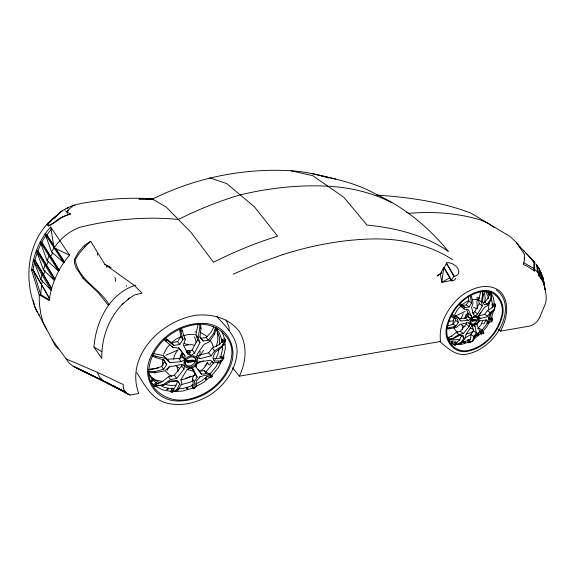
<?xml version="1.0" encoding="UTF-8"?>
<svg xmlns="http://www.w3.org/2000/svg" width="575" height="575" viewBox="0 0 575 575"><rect width="100%" height="100%" fill="white"/><g stroke="black" fill="none" stroke-linecap="round" stroke-linejoin="round"><path stroke-width="0.86" d="M182.634 352.885L182.62 356.263L184.956 359.368L184.97 355.975L178.667 347.767M542.699 281.161L541.319 273.103L540.105 271.817C544.108 276.798 543.67 283.892 545.086 289.893L543.907 283.957L541.276 278.882C542.318 273.269 539.472 267.936 535.742 263.925M196.111 367.152L196.14 364.651M123.747 302.996C108.905 317.127 101.293 338.064 101.818 358.412L93.977 347.07C95.752 321.497 109.89 292.84 135.916 285.128M195.069 387.715L193.401 388.815L192.927 386.846L193.983 388.29L196.233 386.271L196.305 381.045L200.086 376.884L205.261 375.144L209.681 377.387L211.902 376.452L210.817 375.044L212.355 376.294L210.709 377.38L211.061 376.244M480.29 292.078L480.262 293.811L478.515 299.769L479.241 303.686L474.72 311.679L472.952 313.037M478.767 316.782L479.32 314.755L484.696 307.215L487.844 305.454L491.366 299.388L491.532 294.644L489.706 293.43L490.604 292.61L490.633 291.726M541.276 278.882L539.156 275.986L539.472 269.201L537.143 266.541M469.092 341.205L470.106 341.996L468.92 342.829L468.848 341.248L470.185 342.29L472.621 341.061L473.778 336.49L476.402 332.997L475.022 326.514L473.822 325.615M148.652 372.075L154.79 372.787L154.869 371.565L163.58 369.265L166.635 364.679L164.184 360.029L155.724 357.557L151.886 355.594M155.724 357.557L155.803 356.32L152.72 354.926M523.825 250.88L534.606 262.265L534.534 271.22L533.823 270.545L533.902 261.575L526.096 253.137M198.037 324.609L195.838 334.715L197.577 339.681L199.999 342.714L194.494 353.043L191.18 355.436M482.669 291.575L483.381 294.781L482.461 301.365L484.207 304.642L487.334 304.139L490.727 299.022L491.1 294.393L491.532 294.644M41.565 284.632L40.71 294.695L49.888 300.013M452.942 323.488L454.027 316.904M464.744 318.306L465.851 314.906L467.669 313.059M220.096 357.384L220.175 356.529L222.259 356.874L223.114 357.916L224.106 357.01L223.251 355.975M224.904 338.488L221.742 339.696L222.23 342.448M196.276 363.616L199.769 361.574L210.687 360.302L213.483 362.911L220.383 362.121L220.498 360.942L222.892 359.059L221.77 357.693L221.698 358.484M220.498 360.942L214.525 361.043L212.923 357.312L215.338 352.029L221.763 347.372L221.878 346.179L224.53 341.751L223.402 340.407L225.774 339.502M222.892 359.059L222.82 359.857L220.383 362.121M224.53 341.751L221.763 347.372M484.804 301.897L485.214 297.879L484.143 291.331M488.405 309.487L489.109 302.716M492.229 307.639L492.495 305.095L491.524 298.964M493.781 309.975L491.086 319.125M472.434 325.953L473.405 330.733L471.062 334.413L470.587 338.761L469.329 340.644L467.813 339.933L467.899 342.046L468.92 342.829M200.589 324.293L201.013 328.382L199.942 336.907L203.097 341.033L208.287 340.242L213.591 333.507L215.56 327.34L216.301 327.649L214.676 333.953L209.228 341.909L204.096 344.324L197.182 354.078L196.664 357.521M485.278 320.131L488.053 322.151L491.683 321.792L492.063 319.643L490.691 318.651L491.517 318.859L492.257 318.155L491.215 317.407M154.215 386.17L156.105 384.294L156.882 384.56L155.638 385.645L155.839 386.731L154.215 386.17L153.468 385.049L155.983 382.54L157.701 383.662L162.215 381.685L168.453 376.69L174.412 375.166L181.657 365.988L181.901 364.277M156.105 384.294L157.09 385.768L162.811 384.776L170.509 379.629L176.697 378.372L183.971 369.136L184.474 365.7M467.993 316.451L468.402 313.792L466.282 309.17M468.589 316.897L470.997 318.679L471.414 316.013L468.388 309.738L464.241 309.084L461.488 307.057L459.209 304.47M477.509 322.424L477.085 325.069L479.536 330.798L482.332 330.481L483.906 333.112L482.439 333.658L479.73 331.552L480.988 332.436L481.642 331.976M491.683 321.792L492.063 319.643M49.781 299.086L33.005 269.883L34.522 262.042M46.733 329.518L43.283 323.021L40.839 314.166L39.445 304.678L39.165 294.774L31.503 269.812L33.379 260.08L34.888 260.159L51.369 288.276M477.3 316.76L475.381 315.704L477.753 313.885L482.303 305.871L481.311 301.746L482.727 294.4L482.137 291.266M491.891 320.857L488.822 320.706L488.491 317.68L490.41 313.583L494.292 310.126L495.132 305.936L493.745 304.958L493.602 305.598L494.593 305.102L495.068 305.62L495.363 304.283L494.306 303.543M199.999 342.714L198.044 337.453L199.892 327.93L199.719 324.717M33.005 269.883L31.503 269.812L33.019 269.754L40.71 294.695L39.165 294.774L49.062 300.545L51.125 290.296L40.99 279.723L41.975 274.721L43.499 274.929L45.001 270.192M494.292 310.126L495.132 305.936M41.551 284.762L42.363 280.665M148.853 369.488C151.232 346.322 171.932 328.397 194.228 324.789C213.224 320.857 234.528 335.663 231.675 356.22C228.642 378.106 209.415 394.982 188.334 399.23C169.467 403.923 146.941 390.461 148.853 369.488L154.589 368.834L161.597 366.426L164.5 361.682L163.343 359.454M447.307 328.684L449.018 328.835L449.219 327.879L455.738 326.133L458.462 322.546L457.24 318.873L451.461 316.868L451.655 315.898L458.39 317.652L460.827 320.807L462.005 320.908L468.409 320.397L470.889 318.838L468.481 317.055M173.607 359.195L174.297 355.939L175.885 352.755L178.257 349.859L165.916 355.213M470.551 320.404L470.889 318.838M180.219 356.982L181.262 354.063L182.333 352.755M180.083 358.671L181.326 355.178L182.613 353.611M185.186 362.933C185.179 356.996 196.37 353.869 196.578 361.107C196.463 367.54 184.474 370.005 185.028 362.07M199.949 356.018L200.107 351.347M489.181 317.781L489.03 318.464L490.18 319.549L490.338 318.823L489.181 317.781L491.517 318.859M493.587 303.844L492.143 304.448L491.992 305.138L493.084 306.518L492.257 307.783M493.084 306.518L493.249 305.778L492.143 304.448M492.257 318.155L491.963 319.477L490.547 319.283M216.337 346.617L217.903 339.775L217.429 330.683L216.804 329.044M219.068 348.996L217.774 354.61L215.402 359.282M220.685 357.14L222.547 349.09L222.381 345.668M223.323 357.312L225.335 348.651L224.933 340.299M447.293 337.848L451.267 336.238L456.234 332.357L460.381 331.25L466.21 324.12L466.577 322.769M447.961 339.286L452.582 338.495L458.929 334.456L463.357 333.543L469.2 326.37L469.933 323.668L468.733 322.769M171.652 389.527L172.047 388.111L174.275 389.404M170.207 390.806L170.976 391.927L172.227 391.359L172.608 389.994L174.376 391.719L177.97 390.03L181.901 383.654L180.859 379.859L186.681 370.128L189.319 368.216M151.527 380.269L151.354 380.873L152.066 381.52L152.907 380.614L152.188 379.967L151.527 380.269L151.577 381.211M195.069 332.091L195.399 331.603M186.789 388.549L186.968 387.96L188.061 387.967L187.249 388.851L186.552 388.218M218.507 329.166L217.422 329.116L217.35 328.203M218.457 361.747L218.392 362.724L218.622 361.955M218.823 362.954L219.01 362.365L220.074 362.387L219.269 363.263L218.572 362.645L218.752 362.049L219.01 362.365M181.326 328.095L185.236 339.329L183.447 345.187L187.924 354.063L190.943 355.472L188.586 352.396L186.329 351.332M37.224 252.741L34.859 260.295L33.379 260.08C36.577 247.926 42.183 236.332 50.65 226.967L69.625 255.243C60.648 265.183 54.618 277.43 51.125 290.296L33.379 260.08L40.99 279.723M41.256 243.218L37.749 251.067L36.318 250.686L54.302 280.392L43.499 269.905L36.318 250.686L37.799 250.916L54.877 279.234M43.499 269.905L45.03 265.075L46.503 265.449L48.314 261.417M460.978 318.723L463.191 313.684M465.448 318.392L466.648 315.661L468.826 313.454M472.621 341.061L473.462 340.465L474.9 336.188L478.026 332.925L481.275 331.703L483.065 333.701M489.433 318.888L491.776 311.887M498.295 329.547L500.458 331.128C507.049 319.017 510.492 302.177 499.963 291.194C487.514 281.642 470.788 288.168 459.907 297.002C447.544 308.121 438.215 324.357 440.601 341.457L239.387 376.158C246.172 362.056 247.688 345.252 239.279 331.466C229.173 318.047 212.132 313.634 196.018 315.258C161.043 320.591 124.991 356.32 138.74 393.516L129.972 395.032L127.787 393.609M442.958 269.754L443.771 267.49L451.605 281.031A9.085 6.045 28.2 0 0 455.774 278.322M173.362 390.253L172.558 392.466L170.976 391.927M455.184 344.353L454.178 343.555L453.316 343.979L454.322 344.777L455.184 344.353L455.587 343.275L457.355 344.554L461.473 343.023L465.606 337.906L465.793 334.808L470.788 327.218L472.557 325.845M482.964 302.407L484.61 302.22L487.931 298.231L489.289 294.688L488.139 293.164L489.785 294.982L489.289 294.688M464.025 341.579L463.788 342.19L464.32 342.664L465.125 341.78L464.593 341.298M463.989 342.341L464.794 341.457M464.118 342.283L464.744 341.593L465.118 342.549L464.118 342.283L465.118 342.549M465.304 342.082L464.607 342.053L464.679 342.772M491.366 295.873L491.237 295.047L491.611 296.017L491.553 295.27M488.549 322.108L487.751 322.992L487.233 322.51L488.024 321.633M487.564 322.604L488.182 321.921L488.743 322.402L488.125 323.085L487.564 322.604L488.125 323.085M487.873 322.827L488.743 322.402M480.276 333.335L481.304 334.104L481.663 333.205L481.081 332.645L481.649 332.242M197.577 339.681L192.115 349.981L189.477 351.878M454.322 344.777L455.256 345.244L456.033 343.505M53.468 245.187L46.791 234.931L45.058 233.91L63.667 262.624L51.585 251.929L45.058 233.91L46.417 234.471L41.601 242.434L40.243 241.888L58.521 271.084L47.057 260.554L40.243 241.888L41.673 242.269L50.025 255.839M47.057 260.554L49.098 256.026L50.564 256.414L59.002 270.135M163.631 354.171L166.427 348.529L170.099 344.051M181.995 357.995L182.577 356.838M173.621 391.46L176.848 389.642L179.731 383.877L177.704 381.031L175.619 386.371L173.406 389.103L172.047 388.111M207.963 362.085L206.777 364.428L202.709 369.38L200.797 370.933M211.787 361.474L209.782 364.895L209.056 364.873L207.201 362.509M218.507 361.855L216.121 366.548L209.702 374.368M221.943 360.489L218.414 367.418L211.521 375.813M192.833 384.524L191.971 385.085L193.035 386.148L193.236 383.956L192.316 378.609L194.796 373.944L192.036 368.295M456.536 342.535L457.046 342.793L454.803 341.873L456.536 342.535L459.145 340.263L461.473 336.016L460.877 334.664M454.753 314.647C457.549 308.624 462.343 303.528 468.431 300.783M481.347 323.545L482.547 321.411M486.012 320.031L483.963 323.675L483.194 323.883M487.737 321.892L485.623 325.651L481.721 330.388M489.447 322.029L486.989 326.392L482.669 331.631M167.167 370.12L169.309 366.476M200.718 354.947L203.464 350.312M51.585 251.929C58.025 240.824 67.965 231.373 80.27 227.197A270.171 199.985 -30.6 0 1 178.379 219.478C198.217 209.501 218.888 201.185 240.178 194.889A323.243 226.219 -38.5 0 1 327.851 186.214A230.417 168.849 -41.7 0 1 385.753 199.762M50.492 256.579L52.749 252.856M193.983 388.29L195.047 387.054L194.451 381.505L197.16 377.107L193.207 369.057L190.217 367.698M468.431 296.039L468.833 301.07L466.253 304.865L462.286 305.591L464.967 307.553L469.121 306.942L471.536 303.011L470.522 296.657L471.399 296.053L473.031 302.989L471.601 307.51L473.498 314.561L475.23 315.732M478.63 317.594L480.556 318.428L487.032 316.875L490.166 312.606L494.507 309.178M478.616 315.905L480.844 312.397M164.989 338.56L173.708 345.395L179.767 344.511L183.037 339.387L180.219 328.807M166.297 338.819L171.659 342.657L177.56 341.615L180.945 336.684L179.673 330.244M448.047 325.917L453.107 324.106L455.644 320.404L454.803 317.572M196.765 357.686L200.014 358.663L211.083 355.875L214.568 350.836L221.878 346.179M493.249 305.778L491.654 308.042L487.377 310.615L484.689 314.273L478.342 316.027M455.587 343.275L456.909 344.324L460.812 342.686L464.097 338.057L463.083 335.484L459.116 335.484L453.251 338.833L448.442 339.53M200.014 358.663L197.62 355.587L208.632 352.82L212.326 348.076L219.061 344.598L222.317 341.521L221.742 339.696M109.106 304.628C99.583 288.269 78.078 279.773 75.224 259.749L79.034 253.647L85.323 246.301M46.791 234.931L51.261 229.382M204.916 365.873L207.173 363.12M213.426 363.17L205.721 372.018M477.854 328.591L482.296 323.2M108.51 305.548L97.671 292.043L83.217 278.674L83.842 277.926M54.647 218.054C66.032 203.04 86.228 202.917 103.169 200.158C119.751 198.21 136.505 197.721 153.158 198.914L139.085 198.986L153.158 198.914M451.849 342.592L452.626 342.211L452.309 343.031L451.548 342.355L451.9 343.009M476.963 334.571L477.423 334.061L478.386 335.002L477.214 335.254L476.963 334.571L477.631 335.376L477.286 334.729M477.595 334.966L477.947 334.571M477.322 335.146L478.077 334.772L477.645 334.334M477.724 335.283L478.134 334.24L477.164 334.722L477.214 335.254M167.246 389.749L167.066 389.232L168.195 388.714L167.893 389.757L167.016 389.419M223.359 345.101L223.208 344.569L224.293 344.08L223.977 345.122L223.1 344.792M205.598 378.537L206.691 378.034L206.382 379.054L205.757 379.047L205.354 378.213L205.757 379.047M199.798 336.878L200.804 338.193L206.109 337.59L210.946 332.357L213.569 327.685L213.124 326.305M491.539 292.251L490.137 293.681L489.706 293.43M84.741 246.855L90.656 241.27L104.758 264.263L134.191 285.322L142.025 293.092L134.449 294.975L127.938 299.244M49.608 222.539L47.021 224.372L48.415 226.183C55.833 222.381 61.956 215.826 70.509 213.979L66.355 211.816L73.334 205.297L75.002 205.189M488.606 292.732L489.541 291.877L490.604 292.61M121.943 304.613L129.835 298.001M56.724 215.603C26.687 237.252 22.102 280.981 37.49 312.671M474.698 336.77L480.607 331.746L480.988 332.436M481.591 332.939L473.714 339.221M199.051 377.423L200.388 376.345M207.69 376L201.66 380.894L195.543 384.114M210.191 376.898L202.882 382.835L196.053 386.436M171.285 342.88L175.921 339.178L181.19 336.512M441.363 273.139L440.335 273.901L443.771 267.49L441.83 282.354L452.065 280.312M467.813 339.933L468.424 339.502L469.991 340.177L469.329 340.644M481.304 334.104L482.482 333.277M470.185 342.29L473.462 340.465M482.439 333.658L483.906 333.112M474.706 324.386L476.107 323.409M51.06 221.267L47.567 223.704L49.083 225.307C54.302 223.574 57.737 218.471 63.092 216.638L63.825 216.373M470.997 318.679L474.526 316.221M441.614 272.952L440.321 273.837L441.83 282.354L449.707 277.761M208.617 374.117L209.465 373.556L210.249 374.792L204.276 370.746L199.18 371.062L198.037 369.588M195.047 387.054L196.233 386.271M209.681 377.387L211.902 376.452M163.875 339.272L165.686 341.097L166.937 340.292M181.118 331.2L182.354 330.409M478.228 321.885L480.06 320.728L486.967 319.966L488.053 322.151M458.498 318.564L465.412 318.155L467.885 316.609M157.09 385.768L163.954 385.171L171.228 380.88L177.129 380.765L179.731 383.877M153.072 353.496L163.472 355.587L167.289 359.274L178.962 358.512L181.786 356.874M163.472 355.587L165.535 358.462L169.567 362.437L171.235 362.552L181.276 361.632L184.827 359.569L182.491 356.464M465.721 337.482L471.414 334.269M468.992 340.012L470.415 339.2M473.764 330.956L470.386 332.86L466.275 334.111M192.963 380.614L189.915 382.21L181.039 384.747M190.591 376.187L186.099 378.53L180.931 379.996M194.695 375.037L191.784 376.553L185.632 378.3M488.232 321.784L487.233 322.51M487.808 322.855L488.247 322.647M66.355 211.816L68.77 210.644M491.172 296.233L491.611 296.017M456.629 315.438L465.024 311.456M223.323 341.219L224.753 340.558L225.608 341.191L224.746 340.17M152.914 199.223L145.856 198.936L152.519 199.094C195.256 177.79 243.326 167.965 290.993 170.761A239.373 191.511 -73.1 0 1 318.758 175.145C338.308 179.407 358.153 184.029 375.669 194.084C404.153 207.057 428.641 227.118 448.306 251.383C433.543 241.097 416.48 234.586 399.086 230.331A233.328 131.251 -18.9 0 0 367.015 225.084L343.9 197.376L312.656 175.641L290.993 170.761M233.278 274.138L258.096 263.386L282.871 254.574M151.75 380.6L152.907 380.614M196.104 364.104L203.241 360.942M90.656 241.27L84.036 245.618L78.322 252.504L74.506 259.174L74.534 263.077L75.814 267.246L83.217 278.674M493.745 304.958L495.363 304.283M63.092 216.638L70.509 213.979M489.174 319.211L490.338 318.823M461.754 342.42L468.273 340.414M468.345 342.269L461.33 344.432L455.493 344.648M460.137 339.379L452.331 340.077L448.435 338.927M457.98 335.886L459.526 335.412M193.02 388.032L182.555 391.058L172.155 391.676M192.481 385.724L182.749 388.527L178.351 388.779M177.488 380.973L168.913 381.829M186.07 351.368L189.901 350.779M187.982 352.842L190.541 352.446M184.647 345.733L188.212 344.784L191.698 344.677L194.868 345.417M183.518 335.721L188.248 334.485L194.4 334.334M449.018 328.835L456.37 327.376L460.079 324.357L467.921 322.704L469.883 323.538M154.79 372.787L164.716 370.832L169.258 366.958L181.06 364.572L184.374 365.535M500.458 331.128L529.029 326.197C533.744 325.249 537.733 321.72 539.695 317.386L545.258 304.06C547.946 296.808 544.403 288.945 543.799 281.642L544.202 285.099M472.154 321.317L472.938 321.188L472.118 320.469M475.094 319.988L475.892 320.706L473.721 321.058L472.269 319.765M470.882 320.16L475.59 319.398L476.848 320.548L475.281 320.124M471.831 320.182L472.377 320.261L471.644 320.038M473.541 320.081L474.512 320.095M472.305 320.613L472.902 320.347M187.773 361.05L186.882 360.971M189.894 360.949L191.101 360.755M187.745 361.495L188.952 361.301M192.33 360.769L193.854 361.618L195.054 361.423L193.394 360.302M188.88 362.192L187.817 362.581L185.387 360.992M193.43 361.467L190.239 362.2L187.809 360.604M148.853 369.473L158.578 367.914M448.558 321.468L452.956 320.764M185.531 361.179L192.79 360.029L195.054 361.423M187.033 361.165L187.924 361.244M195.895 366.814L201.566 374.203L206.468 373.599L210.86 376.611M175.849 385.221L170.603 385.516L164.917 384.395M478.055 328.483L479.586 328.433L482.332 330.481M186.846 350.441L189.879 350.714M447.594 337.683L449.247 337.626M474.648 316.573C481.275 316.847 473.735 327.937 470.494 322.64M473.002 313.562L474.21 313.54M472.607 299.597L476.51 299.589L479.033 300.452M376.718 195.126C408.494 197.139 441.449 201.803 471.205 213.239L509.975 236.454L516.393 242.413M447.487 327.815L449.219 327.879M452.626 342.211L451.914 341.952L452.209 342.19M451.598 342.772L452.309 343.031M148.709 371.198L154.869 371.565M213.124 358.383L217.76 358.707L220.778 357.988L220.175 356.529M222.446 358.548L223.948 358.671M165.686 341.097L172.752 347.379L178.89 348.134L184.97 355.975M221.77 357.693L223.114 357.916M469.38 341.852L470.106 341.996M171.271 391.51L162.495 389.807L154.251 385.523L150.521 381.649M172.263 388.93L164.112 387.334L161.058 385.732M162.883 381.491L155.94 380.104L151.491 377.761M451.878 314.791L455.659 315.596L458.39 317.652M155.803 356.32L165.535 358.462M311.995 173.593L335.635 179.105M318.758 175.145L324.559 176.755M449.628 343.21L454.66 344.684M455.558 342.643L450.103 341.033L448.248 339.602M187.148 369.416L194.451 371.637M465.089 326.543L463.162 325.939L461.646 324.724M184.036 343.433L188.212 344.784M325.393 176.985L328.634 178.049M472.585 312.354L473.635 312.699M473.599 307.237L476.51 308.717M209.652 177.819L226.665 183.547L254.495 206.907L277.61 236.153C255.537 243.009 234.111 251.836 213.512 262.293L191.188 232.559L166.304 207.151L152.519 199.094M479.607 298.195L477.02 297.505L477.192 300.488M162.811 384.776L163.954 385.171M176.848 389.642L177.97 390.03M155.983 382.54L158.592 383.971M105.699 382.159L125.357 391.934L74.549 366.893L107.151 382.677L126.105 392.732L73.118 366.203L69.208 363.184L52.246 339.732L34.845 307.294L33.407 300.668M50.65 226.967L54.072 247.818L55.466 248.378L64.616 262.452M199.892 327.93L201.013 328.382M213.591 333.507L214.676 333.953M66.089 358.901L97.175 372.219L123.266 384.546A15.317 11.867 -33.2 0 0 129.957 395.054M470.177 327.923L473.333 329.303M54.072 247.818L69.625 255.243M73.118 366.203L102.99 380.592L99.576 377.027L97.175 372.219M523.782 262.753L533.952 268.554L537.431 272.212M385.739 199.784L391.92 202.795M406.503 212.175L408.875 213.354A284.194 188.492 -43.7 0 1 479.974 219.83L488.304 223.395L494.054 227.448M456.909 344.324L457.355 344.554M452.582 338.495L453.251 338.833M460.812 342.686L461.473 343.023M451.267 336.238L451.986 336.612M459.145 340.263L459.849 340.63M160.152 382.95L154.057 379.752L149.464 374.95M104.758 264.263L111.104 267.612M171.896 376.373L169.187 374.914L165.636 371.112M107.151 382.677L126.946 393.451L113.994 386.062M179.285 368.115L175.612 365.556M193.236 356.723C200.632 360.812 187.982 370.904 185.114 363.263M114.037 386.113L127.873 394.076M482.727 294.4L483.381 294.781M490.727 299.022L491.366 299.388M487.931 298.231L488.613 298.626M93.977 347.07L101.854 351.656M200.883 332.688L205.994 335.728L207.05 336.964M187.888 361.689L189.031 362.387M190.045 361.143L191.367 360.92M452.432 259.613C436.288 249.018 417.515 242.945 398.468 240.386A235.98 161.927 -42.6 0 0 376.639 238.912A325.069 213.303 -40.1 0 0 282.871 254.567M192.481 360.956L193.581 361.661M473.304 325.371L475.022 326.514M494.011 304.879L495.068 305.62M484.61 302.22L487.334 304.139M478.515 299.769L481.311 301.746M479.241 303.686L482.303 305.871M487.377 310.615L490.166 312.606M468.833 301.07L471.536 303.011M484.689 314.273L487.737 316.473M466.253 304.865L469.121 306.942M474.72 311.679L477.753 313.885M487.471 321.907L488.06 322.359M488.556 322.87L488.11 322.568L487.751 322.992M478.745 317.105L480.556 318.428M468.402 313.792L471.414 316.013M473.836 319.513L475.101 320.663M474.325 319.959L474.655 320.232L473.728 320.225M533.823 270.545L527.16 266.189L523.379 264.558L524.321 260.367L524.551 254.445L516.293 242.47L518.391 244.634M465.412 318.155L468.409 320.397M466.21 324.12L469.2 326.37M459.626 319.901L460.827 320.807M473.405 330.733L476.402 332.997M455.644 320.404L458.462 322.546M471.062 334.413L473.778 336.49M453.107 324.106L455.738 326.133M460.381 331.25L463.357 333.543M461.473 336.016L464.097 338.057M456.234 332.357L458.929 334.456M457.463 331.998L455.45 330.402L453.675 327.319M452.669 342.628L452.324 341.974M454.25 344.447L455.256 345.244M439.3 341.119C447.393 347.933 456.133 356.859 467.798 353.956C476.661 352.008 484.409 347.027 490.849 340.759C503.42 328.289 513.446 302.766 496.311 289.951M210.155 374.109L212.355 376.294M485.968 291.338L488.908 293.918L489.656 295.363M58.327 349.061L54.977 345.295L52.246 339.732M464.967 307.553L460.553 303.535L459.677 304.139L464.241 309.084M520.339 247.315L519.045 245.913L524.314 251.275M531.961 260.173L534.937 263.098M533.902 261.575L534.606 262.265M539.156 275.986L537.294 270.559L536.705 264.917M156.472 383.338L150.708 377.322L148.638 372.737M537.1 266.656L539.472 269.201L541.104 278.58M38.611 314.187L39.423 315.093M216.797 316.494C226.629 327.434 239.143 339.013 236.799 355.271C234.643 371.428 224.221 385.185 211.075 394.306C197.548 402.946 180.694 407.251 164.982 402.608C150.916 398.065 144.311 384.122 136.778 372.643M215.524 328.469L219.204 332.868L222.123 340.537L222.209 342.247M215.402 328.375L216.452 329.626L219.37 337.281L219.765 344.935M232.544 367.835L239.387 376.158M209.702 340.069L211.586 342.362L213.67 347.71M206.109 337.59L208.287 340.242M212.326 348.076L214.568 350.836M200.804 338.193L203.097 341.033M195.838 334.715L198.044 337.453M208.632 352.82L211.083 355.875M213.44 359.684L214.525 361.043M212.369 361.51L213.483 362.911M184.158 337.942L185.236 339.329M192.115 349.981L194.494 353.043M180.945 336.684L183.037 339.387M204.276 370.746L206.468 373.599M186.516 352.209L187.924 354.063M177.56 341.615L179.767 344.511M192.503 361.618L190.232 360.223M199.18 371.062L201.566 374.203M171.659 342.657L173.708 345.395M194.796 373.944L197.16 377.107M171.695 345.97L172.752 347.379M178.962 358.512L181.276 361.632M192.316 378.609L194.451 381.505M455.659 315.596L456.528 316.775M181.657 365.988L183.971 369.136M193.401 388.815L191.971 385.085M167.289 359.274L169.567 362.437M187.601 387.665L186.731 387.629L186.968 387.96M174.412 375.166L176.697 378.372M164.5 361.682L166.635 364.679M161.597 366.426L163.58 369.265M168.453 376.69L170.509 379.629M171.458 390.238L172.227 391.359M167.548 388.714L167.318 388.377L167.066 389.232M152.72 379.967L151.383 380.168L151.009 380.736M55.847 248.853L64.522 262.186M46.417 234.471L54.51 246.912M41.673 242.269L59.556 270.717M37.799 250.916L54.934 279.076M34.888 260.159L51.836 288.873M33.019 269.754L49.788 298.95M485.501 291.568L488.125 296.607L488.405 298.353M490.949 293.027L493.357 297.692L494.392 304.29M226.119 319.995L229.044 327.031L229.073 330.575M221.778 331.2L224.897 339.458M177.007 367.188L178.286 371.321M194.537 336.742L196.269 342.693M544.913 288.528L544.432 286.221L544.503 287.802M537.23 265.578L539.077 275.878M543.907 283.957L542.764 277.258L542.965 281.786M462.163 325.112L462.58 329.518M162.43 359.936L162.897 365.398M476.855 301.422L477.458 308.703M126.169 285.279A4.629 1.89 -81 0 1 126.385 286.17M114.95 277.495A9.178 3.63 -80.9 0 1 115.525 281.369M97.304 253.431A8.963 3.378 -80.3 0 1 97.678 255.106M106.44 265.664A9.071 3.507 -80.6 0 1 106.835 267.375M524.084 258.053A5.772 3.932 81.8 0 1 524.882 259.145M68.073 207.733A3.91 1.351 -79.3 0 1 68.741 207.956M67.289 208.531A3.91 1.351 -79.3 0 1 67.685 208.013M64.846 210.184A7.928 2.724 -79.5 0 1 65.572 210.155M66.987 213.138A8.215 2.846 -79.5 0 1 67.742 213.109M65.96 211.521A8.064 2.782 -79.5 0 1 66.7 211.485M446.876 325.953C442.664 339.444 453.905 354.933 468.575 351.081C485.048 347.271 497.835 333.033 502.068 316.962C506.518 303.794 496.448 287.615 481.584 290.777C464.341 294.184 450.908 309.192 446.876 325.953M447.659 325.824C443.555 338.948 454.48 354.02 468.747 350.283C484.775 346.581 497.231 332.724 501.342 317.077C505.669 304.268 495.858 288.535 481.404 291.626C464.636 294.946 451.583 309.53 447.659 325.824M470.084 321.605C469.042 328.72 479.083 325.27 479.14 320.131C480.218 312.98 470.113 316.43 470.084 321.605M470.918 321.468C470.07 327.276 478.271 324.458 478.314 320.261C479.191 314.439 470.954 317.249 470.918 321.468M149.744 359.282C141.824 378.99 156.12 400.804 177.459 400.948C200.093 401.508 221.964 386.853 230.438 365.923C238.539 347.063 226.241 324.904 205.34 323.509C181.621 321.705 158.183 337.18 149.744 359.282M184.252 361.467C181.592 370.53 195.953 369.89 197.491 362.559C200.193 353.481 185.761 354.099 184.252 361.467M446.408 263.522L444.216 267.548L451.555 280.226L453.804 276.216L446.408 263.522M451.893 341.83L451.49 342.887L452.482 342.391L451.893 341.83M53.446 218.464L47.567 223.704L61.927 211.054L53.446 218.464M441.348 273.125L437.079 276.036L441.341 273.147M205.174 378.206L205.376 378.868L205.174 378.206M454.272 276.28L446.365 262.717A9.135 6.038 28.1 0 1 457.865 268.539A9.135 6.038 28.1 0 1 454.272 276.28"/></g></svg>
